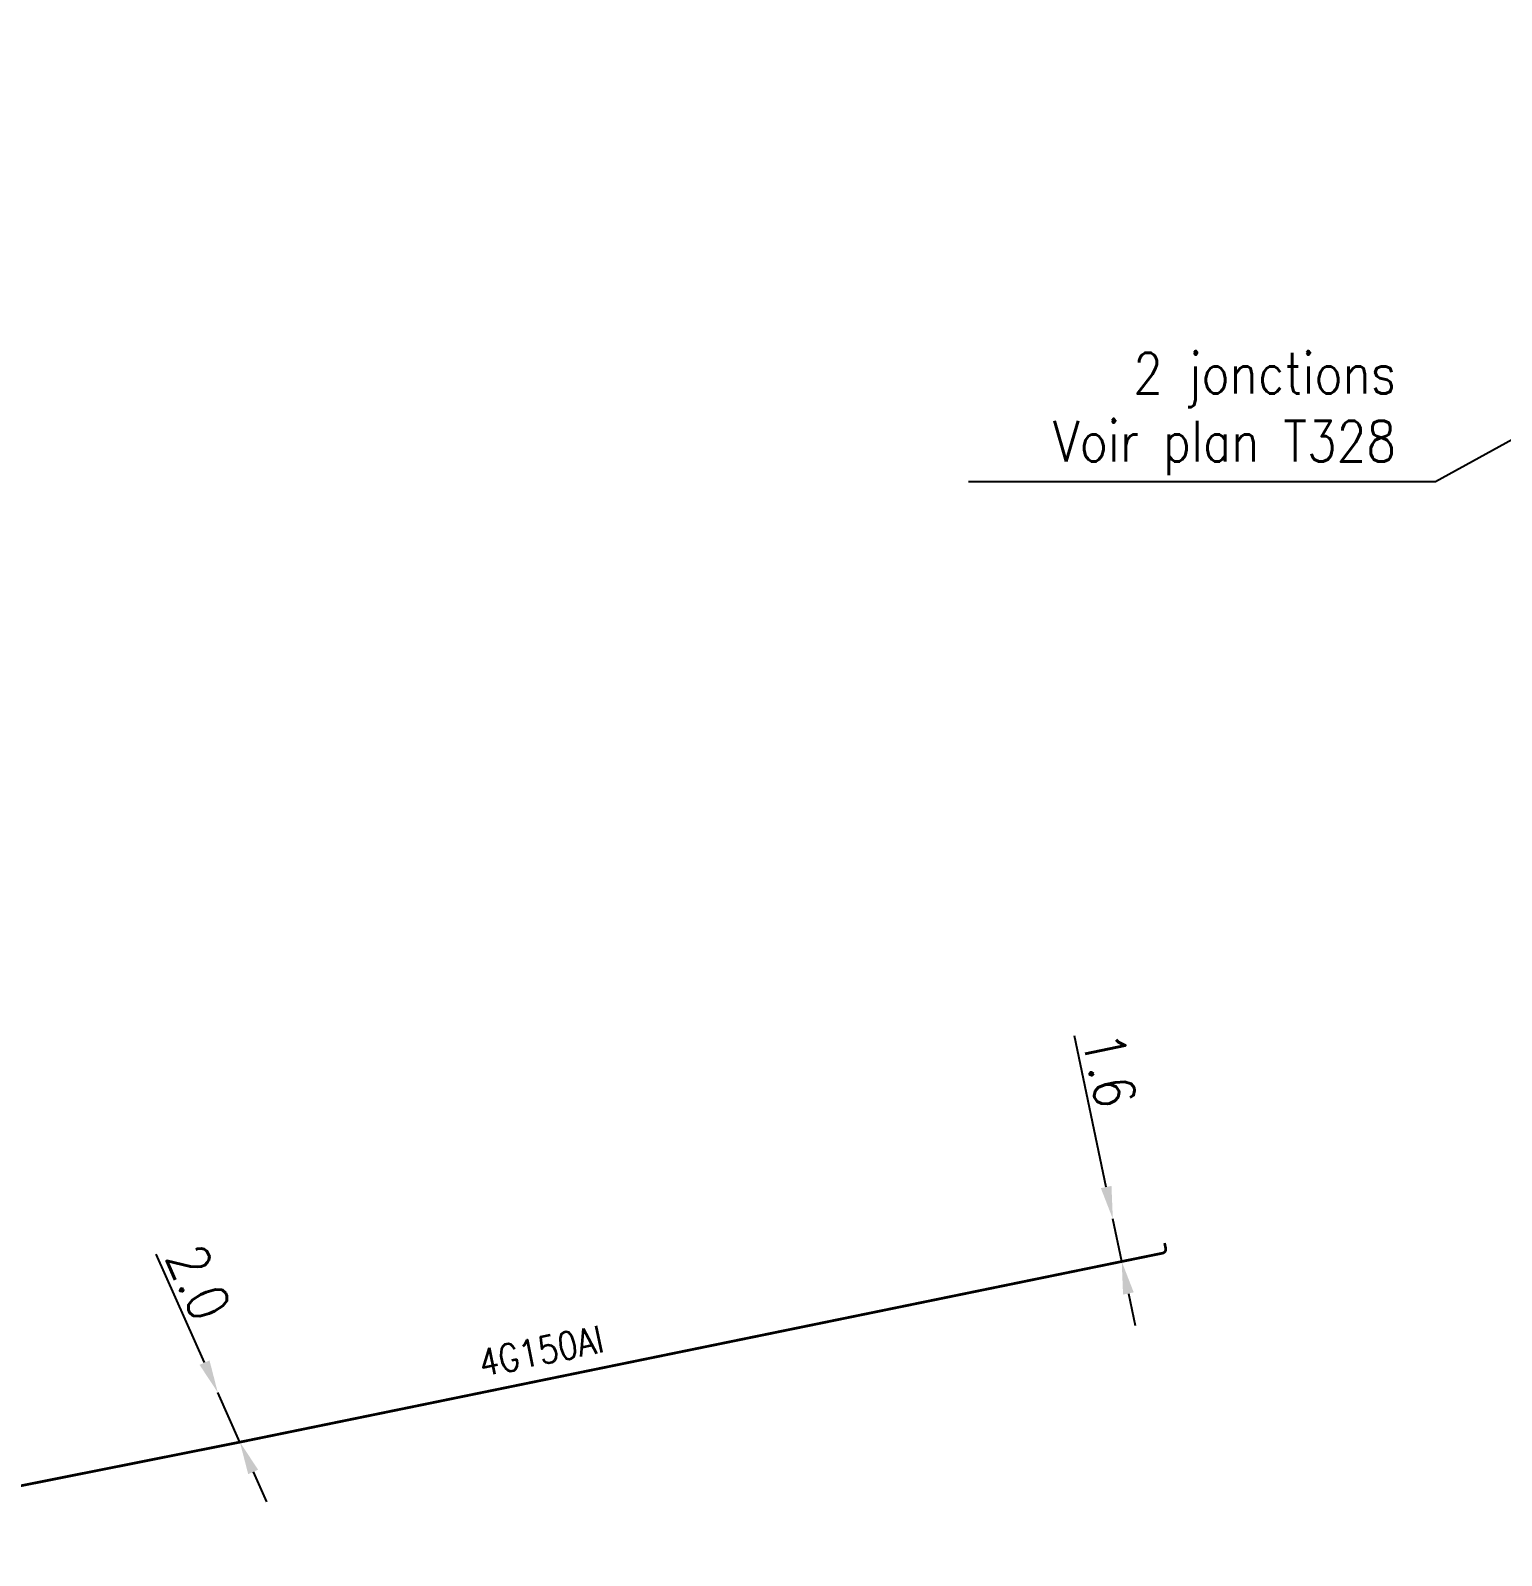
# Model space of a CAD drawing. Header units: millimetres. Extents: x 80000 to 81010, y 144000 to 145002.
# Drawn here: x 80863.8 to 80917.9, y 144798.7 to 144854.8 of the extents above; entities that cross this region are included whole.
import ezdxf

# ---------------------------------------------------------------- set-up
doc = ezdxf.new("R2010")
doc.units = ezdxf.units.MM
doc.header["$PDMODE"] = 34
doc.linetypes.add('B_ST_AL', pattern=[2000, 1000, 1000])
doc.layers.get('Defpoints').update_dxf_attribs({"linetype": 'CONTINUOUS'})
doc.layers.add('B_100', color=3, linetype='CONTINUOUS')
doc.layers.add('B_300', color=7, linetype='CONTINUOUS')
doc.styles.get("Standard").update_dxf_attribs({"font": 'romans.shx', "width": 0.85})
doc.dimstyles.get("Standard").update_dxf_attribs({"dimtxt": 1.5, "dimasz": 1.2, "dimexe": 0.625, "dimexo": 0.625, "dimgap": 0.25, "dimtad": 1, "dimdec": 1, "dimzin": 0, "dimdsep": 46, "dimtxsty": 'Standard', "dimcen": -0.5, "dimadec": 0, "dimazin": 0, "dimtfac": 1, "dimtdec": 1, "dimtmove": 0, "dimatfit": 3, "dimfxl": 0, "dimtolj": 1, "dimtzin": 0, "dimarcsym": 0})

# ---------------------------------------------------------------- blocks, each defined once
blk = doc.blocks.new('*D1698')
at = {"layer": 'B_100', "color": 0, "linetype": 'Continuous', "lineweight": -2, "transparency": 16777216}
for p, q in [((80870.219, 144805.813), (80868.443, 144809.807)), ((80871.519, 144802.889), (80870.706, 144804.716)), ((80872.007, 144801.793), (80872.494, 144800.696))]:
    blk.add_line(p, q, dxfattribs=at)
at = {"layer": 'B_100', "color": 0, "linetype": 'Continuous', "transparency": 16777216}
for points in [[(80870.402, 144805.894), (80870.036, 144805.732), (80870.706, 144804.716)], [(80872.19, 144801.874), (80871.824, 144801.711), (80871.519, 144802.889)]]:
    blk.add_solid(points, dxfattribs=at)
at = {"layer": 'Defpoints', "color": 0, "linetype": 'Continuous', "transparency": 16777216}
for p in [(80870.706, 144804.716), (80870.706, 144804.716), (80871.519, 144802.889)]:
    blk.add_point(p, dxfattribs=at)
at = {"layer": 'B_100', "color": 0, "linetype": 'Continuous', "transparency": 16777216, "insert": (80870.001, 144808.765), "char_height": 1.5, "attachment_point": 5, "rotation": 293.976}
blk.add_mtext('\\A1;2.0', dxfattribs=at)
blk = doc.blocks.new('*D1699')
at = {"layer": 'B_100', "color": 0, "linetype": 'Continuous', "lineweight": -2, "transparency": 16777216}
for p, q in [((80903.378, 144812.275), (80902.216, 144817.839)), ((80903.95, 144809.534), (80903.623, 144811.1)), ((80904.195, 144808.359), (80904.44, 144807.185))]:
    blk.add_line(p, q, dxfattribs=at)
at = {"layer": 'B_100', "color": 0, "linetype": 'Continuous', "transparency": 16777216}
for points in [[(80903.573, 144812.316), (80903.182, 144812.234), (80903.623, 144811.1)], [(80904.391, 144808.4), (80903.999, 144808.318), (80903.95, 144809.534)]]:
    blk.add_solid(points, dxfattribs=at)
at = {"layer": 'Defpoints', "color": 0, "linetype": 'Continuous', "transparency": 16777216}
for p in [(80903.623, 144811.1), (80903.623, 144811.1), (80903.95, 144809.534)]:
    blk.add_point(p, dxfattribs=at)
at = {"layer": 'B_100', "color": 0, "linetype": 'Continuous', "transparency": 16777216, "insert": (80903.501, 144816.58), "char_height": 1.5, "attachment_point": 5, "rotation": 281.791}
blk.add_mtext('\\A1;1.6', dxfattribs=at)

msp = doc.modelspace()

# ---------------------------------------------------------------- linework, layer by layer
at = {"layer": 'B_100', "linetype": 'B_ST_AL', "const_width": 0.1, "flags": 128}
msp.add_lwpolyline([(80822.569, 144830.558), (80821.885, 144830.015, 0.414214), (80821.861, 144829.805), (80829, 144820.795), (80831.447, 144817.707), (80834.371, 144813.574), (80841.447, 144803.973), (80843.781, 144801.666), (80850.852, 144798.77), (80859.821, 144800.558), (80871.519, 144802.889), (80903.95, 144809.534), (80905.45, 144809.841, 0.414214), (80905.567, 144810.018), (80905.527, 144810.213)], format="xyb", dxfattribs=at)

# ---------------------------------------------------------------- texts
at = {"layer": 'B_100', "linetype": 'Continuous', "width": 0.85}
msp.add_text('4G150Al', height=1, rotation=11.5795, dxfattribs=at).set_placement((80880.423, 144805.289))
at = {"layer": 'B_300', "linetype": 'Continuous', "insert": (80914.041, 144838.466), "char_height": 1.5, "attachment_point": 9}
msp.add_mtext(' 2 jonctions\\P Voir plan T328', dxfattribs=at)

# ---------------------------------------------------------------- dimensions: what is measured, and where the dimension line sits
at = {"layer": 'B_100', "linetype": 'Continuous'}
dim = msp.add_linear_dim(base=(80903.623, 144811.1), p1=(80903.95, 144809.534), p2=(80903.623, 144811.1), angle=281.791, dimstyle='Standard', dxfattribs=at)
dim.commit()
dim.dimension.update_dxf_attribs({"geometry": '*D1699', "text_midpoint": (80902.522, 144816.376), "dimtype": 160})
dim = msp.add_linear_dim(base=(80870.706, 144804.716), p1=(80871.519, 144802.889), p2=(80870.706, 144804.716), angle=293.976, dimstyle='Standard', override={"dimscale": 1, "dimlfac": 1, "dimlunit": 2}, dxfattribs=at)
dim.commit()
dim.dimension.update_dxf_attribs({"geometry": '*D1698', "text_midpoint": (80869.087, 144808.358), "dimtype": 160})

# ---------------------------------------------------------------- leaders
at = {"layer": 'B_300', "linetype": 'Continuous', "annotation_type": 0, "has_hookline": 1, "hookline_direction": 1, "text_width": 15.725}
msp.add_leader([(80945.637, 144854.824), (80915.491, 144838.216), (80914.291, 144838.216)], dimstyle='Standard', override={"dimgap": 0.25, "dimtad": 1, "dimfxl": 1.25}, dxfattribs=at)

doc.saveas('drawing.dxf')
